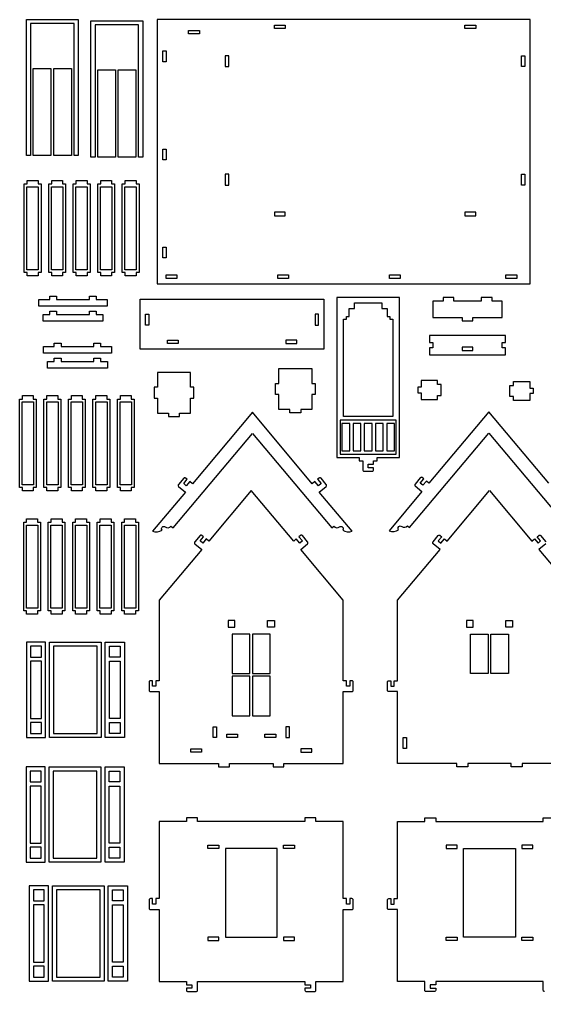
# Model space of a CAD drawing. Extents: x 2649.3 to 2742.3, y 2281.8 to 2353.6.
# Drawn here: x 2649.3 to 2687.9, y 2281.8 to 2353.2 of the extents above; entities that cross this region are included whole.
import ezdxf

# ---------------------------------------------------------------- set-up
doc = ezdxf.new("R2010")
doc.units = 0
doc.header["$MEASUREMENT"] = 0
doc.layers.add('LAYER1', color=18, linetype='CONTINUOUS')

msp = doc.modelspace()

# ---------------------------------------------------------------- linework, layer by layer
at = {"layer": 'LAYER1'}
for points in [[(2653.353, 2343.151), (2653.353, 2352.851), (2650.153, 2352.851), (2650.153, 2343.151), (2649.853, 2343.151), (2649.853, 2353.151), (2653.653, 2353.151), (2653.653, 2343.151)], [(2658.089, 2343.046), (2658.089, 2352.746), (2654.889, 2352.746), (2654.889, 2343.046), (2654.589, 2343.046), (2654.589, 2353.046), (2658.389, 2353.046), (2658.389, 2343.046)], [(2686.859, 2353.137), (2659.459, 2353.137), (2659.459, 2333.737), (2686.859, 2333.737)], [(2662.559, 2352.337), (2662.559, 2352.087), (2661.759, 2352.087), (2661.759, 2352.337)], [(2668.859, 2352.737), (2668.859, 2352.487), (2668.059, 2352.487), (2668.059, 2352.737)], [(2682.859, 2352.737), (2682.859, 2352.487), (2682.059, 2352.487), (2682.059, 2352.737)], [(2659.859, 2350.037), (2659.859, 2350.837), (2660.109, 2350.837), (2660.109, 2350.037)], [(2664.459, 2349.687), (2664.709, 2349.687), (2664.709, 2350.487), (2664.459, 2350.487)], [(2686.459, 2349.687), (2686.209, 2349.687), (2686.209, 2350.487), (2686.459, 2350.487)], [(2651.653, 2349.551), (2651.653, 2343.151), (2650.353, 2343.151), (2650.353, 2349.551)], [(2653.153, 2349.551), (2653.153, 2343.151), (2651.853, 2343.151), (2651.853, 2349.551)], [(2656.389, 2349.446), (2656.389, 2343.046), (2655.089, 2343.046), (2655.089, 2349.446)], [(2657.889, 2349.446), (2657.889, 2343.046), (2656.589, 2343.046), (2656.589, 2349.446)], [(2659.859, 2342.837), (2659.859, 2343.637), (2660.109, 2343.637), (2660.109, 2342.837)], [(2664.459, 2340.987), (2664.709, 2340.987), (2664.709, 2341.787), (2664.459, 2341.787)], [(2686.459, 2340.987), (2686.209, 2340.987), (2686.209, 2341.787), (2686.459, 2341.787)], [(2649.905, 2341.068), (2649.905, 2341.318), (2650.705, 2341.318), (2650.705, 2341.068), (2650.922, 2341.068), (2650.922, 2334.568), (2650.705, 2334.568), (2650.705, 2334.318), (2649.905, 2334.318), (2649.905, 2334.568), (2649.688, 2334.568), (2649.688, 2341.068)], [(2650.722, 2334.768), (2649.888, 2334.768), (2649.888, 2340.868), (2650.722, 2340.868)], [(2651.705, 2341.068), (2651.705, 2341.318), (2652.505, 2341.318), (2652.505, 2341.068), (2652.722, 2341.068), (2652.722, 2334.568), (2652.505, 2334.568), (2652.505, 2334.318), (2651.705, 2334.318), (2651.705, 2334.568), (2651.488, 2334.568), (2651.488, 2341.068)], [(2652.522, 2334.768), (2651.688, 2334.768), (2651.688, 2340.868), (2652.522, 2340.868)], [(2653.505, 2341.068), (2653.505, 2341.318), (2654.305, 2341.318), (2654.305, 2341.068), (2654.522, 2341.068), (2654.522, 2334.568), (2654.305, 2334.568), (2654.305, 2334.318), (2653.505, 2334.318), (2653.505, 2334.568), (2653.288, 2334.568), (2653.288, 2341.068)], [(2654.322, 2334.768), (2653.488, 2334.768), (2653.488, 2340.868), (2654.322, 2340.868)], [(2655.305, 2341.068), (2655.305, 2341.318), (2656.105, 2341.318), (2656.105, 2341.068), (2656.322, 2341.068), (2656.322, 2334.568), (2656.105, 2334.568), (2656.105, 2334.318), (2655.305, 2334.318), (2655.305, 2334.568), (2655.088, 2334.568), (2655.088, 2341.068)], [(2656.122, 2334.768), (2655.288, 2334.768), (2655.288, 2340.868), (2656.122, 2340.868)], [(2657.105, 2341.068), (2657.105, 2341.318), (2657.905, 2341.318), (2657.905, 2341.068), (2658.122, 2341.068), (2658.122, 2334.568), (2657.905, 2334.568), (2657.905, 2334.318), (2657.105, 2334.318), (2657.105, 2334.568), (2656.888, 2334.568), (2656.888, 2341.068)], [(2657.922, 2334.768), (2657.088, 2334.768), (2657.088, 2340.868), (2657.922, 2340.868)], [(2668.859, 2338.737), (2668.859, 2338.987), (2668.059, 2338.987), (2668.059, 2338.737)], [(2682.859, 2338.737), (2682.859, 2338.987), (2682.059, 2338.987), (2682.059, 2338.737)], [(2659.859, 2335.637), (2659.859, 2336.437), (2660.109, 2336.437), (2660.109, 2335.637)], [(2660.109, 2334.387), (2660.909, 2334.387), (2660.909, 2334.137), (2660.109, 2334.137)], [(2668.309, 2334.387), (2669.109, 2334.387), (2669.109, 2334.137), (2668.309, 2334.137)], [(2676.509, 2334.387), (2677.309, 2334.387), (2677.309, 2334.137), (2676.509, 2334.137)], [(2685.059, 2334.387), (2685.859, 2334.387), (2685.859, 2334.137), (2685.059, 2334.137)], [(2654.471, 2332.586), (2654.471, 2332.836), (2654.971, 2332.836), (2654.971, 2332.586), (2655.771, 2332.586), (2655.771, 2332.086), (2650.771, 2332.086), (2650.771, 2332.586), (2651.571, 2332.586), (2651.571, 2332.836), (2652.071, 2332.836), (2652.071, 2332.586)], [(2671.702, 2328.95), (2658.202, 2328.95), (2658.202, 2332.6), (2671.702, 2332.6)], [(2673.151, 2323.982), (2673.151, 2331.132), (2673.351, 2331.132), (2673.351, 2331.332), (2673.551, 2331.332), (2673.551, 2331.932), (2673.951, 2331.932), (2673.951, 2332.332), (2675.951, 2332.332), (2675.951, 2331.932), (2676.351, 2331.932), (2676.351, 2331.332), (2676.551, 2331.332), (2676.551, 2331.132), (2676.751, 2331.132), (2676.751, 2323.982)], [(2681.249, 2332.475), (2681.249, 2332.725), (2680.449, 2332.725), (2680.449, 2332.475), (2679.699, 2332.475), (2679.699, 2331.275), (2681.849, 2331.275), (2681.849, 2331.025), (2682.649, 2331.025), (2682.649, 2331.275), (2684.799, 2331.275), (2684.799, 2332.475), (2684.049, 2332.475), (2684.049, 2332.725), (2683.249, 2332.725), (2683.249, 2332.475)], [(2654.471, 2331.486), (2654.471, 2331.736), (2654.971, 2331.736), (2654.971, 2331.486), (2655.471, 2331.486), (2655.471, 2330.986), (2651.071, 2330.986), (2651.071, 2331.486), (2651.571, 2331.486), (2651.571, 2331.736), (2652.071, 2331.736), (2652.071, 2331.486)], [(2658.852, 2331.5), (2658.852, 2330.7), (2658.602, 2330.7), (2658.602, 2331.5)], [(2671.052, 2331.5), (2671.052, 2330.7), (2671.302, 2330.7), (2671.302, 2331.5)], [(2654.793, 2329.138), (2654.793, 2329.388), (2655.293, 2329.388), (2655.293, 2329.138), (2656.093, 2329.138), (2656.093, 2328.638), (2651.093, 2328.638), (2651.093, 2329.138), (2651.893, 2329.138), (2651.893, 2329.388), (2652.393, 2329.388), (2652.393, 2329.138)], [(2661.002, 2329.35), (2660.202, 2329.35), (2660.202, 2329.6), (2661.002, 2329.6)], [(2668.902, 2329.35), (2669.702, 2329.35), (2669.702, 2329.6), (2668.902, 2329.6)], [(2679.449, 2329.432), (2679.699, 2329.432), (2679.699, 2329.032), (2679.449, 2329.032), (2679.449, 2328.532), (2685.049, 2328.532), (2685.049, 2329.032), (2684.799, 2329.032), (2684.799, 2329.432), (2685.049, 2329.432), (2685.049, 2329.932), (2679.449, 2329.932)], [(2681.849, 2328.832), (2682.649, 2328.832), (2682.649, 2329.082), (2681.849, 2329.082)], [(2654.793, 2328.038), (2654.793, 2328.288), (2655.293, 2328.288), (2655.293, 2328.038), (2655.793, 2328.038), (2655.793, 2327.538), (2651.393, 2327.538), (2651.393, 2328.038), (2651.893, 2328.038), (2651.893, 2328.288), (2652.393, 2328.288), (2652.393, 2328.038)], [(2660.289, 2324.236), (2660.289, 2323.986), (2661.089, 2323.986), (2661.089, 2324.236), (2661.889, 2324.236), (2661.889, 2325.336), (2662.139, 2325.336), (2662.139, 2326.136), (2661.889, 2326.136), (2661.889, 2327.236), (2659.489, 2327.236), (2659.489, 2326.136), (2659.239, 2326.136), (2659.239, 2325.336), (2659.489, 2325.336), (2659.489, 2324.236)], [(2670.001, 2324.511), (2670.001, 2324.261), (2669.201, 2324.261), (2669.201, 2324.511), (2668.401, 2324.511), (2668.401, 2325.611), (2668.151, 2325.611), (2668.151, 2326.411), (2668.401, 2326.411), (2668.401, 2327.511), (2670.801, 2327.511), (2670.801, 2326.411), (2671.051, 2326.411), (2671.051, 2325.611), (2670.801, 2325.611), (2670.801, 2324.511)], [(2678.854, 2326.142), (2678.604, 2326.142), (2678.604, 2325.742), (2678.854, 2325.742), (2678.854, 2325.242), (2680.054, 2325.242), (2680.054, 2325.542), (2680.304, 2325.542), (2680.304, 2326.342), (2680.054, 2326.342), (2680.054, 2326.642), (2678.854, 2326.642)], [(2686.816, 2326.074), (2687.066, 2326.074), (2687.066, 2325.674), (2686.816, 2325.674), (2686.816, 2325.174), (2685.616, 2325.174), (2685.616, 2325.474), (2685.366, 2325.474), (2685.366, 2326.274), (2685.616, 2326.274), (2685.616, 2326.574), (2686.816, 2326.574)], [(2649.554, 2325.275), (2649.554, 2325.525), (2650.354, 2325.525), (2650.354, 2325.275), (2650.571, 2325.275), (2650.571, 2318.775), (2650.354, 2318.775), (2650.354, 2318.525), (2649.554, 2318.525), (2649.554, 2318.775), (2649.337, 2318.775), (2649.337, 2325.275)], [(2650.371, 2318.975), (2649.537, 2318.975), (2649.537, 2325.075), (2650.371, 2325.075)], [(2651.354, 2325.275), (2651.354, 2325.525), (2652.154, 2325.525), (2652.154, 2325.275), (2652.371, 2325.275), (2652.371, 2318.775), (2652.154, 2318.775), (2652.154, 2318.525), (2651.354, 2318.525), (2651.354, 2318.775), (2651.137, 2318.775), (2651.137, 2325.275)], [(2652.171, 2318.975), (2651.337, 2318.975), (2651.337, 2325.075), (2652.171, 2325.075)], [(2653.154, 2325.275), (2653.154, 2325.525), (2653.954, 2325.525), (2653.954, 2325.275), (2654.171, 2325.275), (2654.171, 2318.775), (2653.954, 2318.775), (2653.954, 2318.525), (2653.154, 2318.525), (2653.154, 2318.775), (2652.937, 2318.775), (2652.937, 2325.275)], [(2653.971, 2318.975), (2653.137, 2318.975), (2653.137, 2325.075), (2653.971, 2325.075)], [(2654.954, 2325.275), (2654.954, 2325.525), (2655.754, 2325.525), (2655.754, 2325.275), (2655.971, 2325.275), (2655.971, 2318.775), (2655.754, 2318.775), (2655.754, 2318.525), (2654.954, 2318.525), (2654.954, 2318.775), (2654.737, 2318.775), (2654.737, 2325.275)], [(2655.771, 2318.975), (2654.937, 2318.975), (2654.937, 2325.075), (2655.771, 2325.075)], [(2656.754, 2325.275), (2656.754, 2325.525), (2657.554, 2325.525), (2657.554, 2325.275), (2657.771, 2325.275), (2657.771, 2318.775), (2657.554, 2318.775), (2657.554, 2318.525), (2656.754, 2318.525), (2656.754, 2318.775), (2656.537, 2318.775), (2656.537, 2325.275)], [(2657.571, 2318.975), (2656.737, 2318.975), (2656.737, 2325.075), (2657.571, 2325.075)], [(2677.001, 2323.732), (2672.901, 2323.732), (2672.901, 2321.232), (2677.001, 2321.232)], [(2673.592, 2323.482), (2673.02, 2323.482), (2673.02, 2321.482), (2673.592, 2321.482)], [(2673.842, 2323.482), (2673.842, 2321.482), (2674.415, 2321.482), (2674.415, 2323.482)], [(2675.237, 2321.482), (2675.237, 2323.482), (2674.665, 2323.482), (2674.665, 2321.482)], [(2675.487, 2323.482), (2675.487, 2321.482), (2676.06, 2321.482), (2676.06, 2323.482)], [(2676.31, 2323.482), (2676.31, 2321.482), (2676.882, 2321.482), (2676.882, 2323.482)], [(2649.865, 2316.223), (2649.865, 2316.473), (2650.665, 2316.473), (2650.665, 2316.223), (2650.882, 2316.223), (2650.882, 2309.723), (2650.665, 2309.723), (2650.665, 2309.473), (2649.865, 2309.473), (2649.865, 2309.723), (2649.648, 2309.723), (2649.648, 2316.223)], [(2650.682, 2309.923), (2649.848, 2309.923), (2649.848, 2316.023), (2650.682, 2316.023)], [(2651.665, 2316.223), (2651.665, 2316.473), (2652.465, 2316.473), (2652.465, 2316.223), (2652.682, 2316.223), (2652.682, 2309.723), (2652.465, 2309.723), (2652.465, 2309.473), (2651.665, 2309.473), (2651.665, 2309.723), (2651.448, 2309.723), (2651.448, 2316.223)], [(2652.482, 2309.923), (2651.648, 2309.923), (2651.648, 2316.023), (2652.482, 2316.023)], [(2653.465, 2316.223), (2653.465, 2316.473), (2654.265, 2316.473), (2654.265, 2316.223), (2654.482, 2316.223), (2654.482, 2309.723), (2654.265, 2309.723), (2654.265, 2309.473), (2653.465, 2309.473), (2653.465, 2309.723), (2653.248, 2309.723), (2653.248, 2316.223)], [(2654.282, 2309.923), (2653.448, 2309.923), (2653.448, 2316.023), (2654.282, 2316.023)], [(2655.265, 2316.223), (2655.265, 2316.473), (2656.065, 2316.473), (2656.065, 2316.223), (2656.282, 2316.223), (2656.282, 2309.723), (2656.065, 2309.723), (2656.065, 2309.473), (2655.265, 2309.473), (2655.265, 2309.723), (2655.048, 2309.723), (2655.048, 2316.223)], [(2656.082, 2309.923), (2655.248, 2309.923), (2655.248, 2316.023), (2656.082, 2316.023)], [(2657.065, 2316.223), (2657.065, 2316.473), (2657.865, 2316.473), (2657.865, 2316.223), (2658.082, 2316.223), (2658.082, 2309.723), (2657.865, 2309.723), (2657.865, 2309.473), (2657.065, 2309.473), (2657.065, 2309.723), (2656.848, 2309.723), (2656.848, 2316.223)], [(2657.882, 2309.923), (2657.048, 2309.923), (2657.048, 2316.023), (2657.882, 2316.023)], [(2664.661, 2308.514), (2665.161, 2308.514), (2665.161, 2309.014), (2664.661, 2309.014)], [(2668.061, 2308.514), (2667.561, 2308.514), (2667.561, 2309.014), (2668.061, 2309.014)], [(2682.161, 2308.514), (2682.661, 2308.514), (2682.661, 2309.014), (2682.161, 2309.014)], [(2685.561, 2308.514), (2685.061, 2308.514), (2685.061, 2309.014), (2685.561, 2309.014)], [(2666.261, 2305.114), (2666.261, 2308.014), (2664.961, 2308.014), (2664.961, 2305.114)], [(2667.761, 2305.114), (2667.761, 2308.014), (2666.461, 2308.014), (2666.461, 2305.114)], [(2682.461, 2305.114), (2682.461, 2308.014), (2683.761, 2308.014), (2683.761, 2305.114)], [(2683.961, 2305.114), (2683.961, 2308.014), (2685.261, 2308.014), (2685.261, 2305.114)], [(2651.245, 2307.424), (2649.845, 2307.424), (2649.845, 2300.424), (2651.245, 2300.424)], [(2655.345, 2300.424), (2651.545, 2300.424), (2651.545, 2307.424), (2655.345, 2307.424)], [(2655.645, 2307.424), (2657.045, 2307.424), (2657.045, 2300.424), (2655.645, 2300.424)], [(2650.945, 2306.324), (2650.945, 2307.124), (2650.145, 2307.124), (2650.145, 2306.324)], [(2655.045, 2307.124), (2651.845, 2307.124), (2651.845, 2300.724), (2655.045, 2300.724)], [(2655.945, 2306.324), (2655.945, 2307.124), (2656.745, 2307.124), (2656.745, 2306.324)], [(2650.145, 2301.824), (2650.945, 2301.824), (2650.945, 2306.024), (2650.145, 2306.024)], [(2656.745, 2301.824), (2655.945, 2301.824), (2655.945, 2306.024), (2656.745, 2306.024)], [(2664.961, 2304.914), (2664.961, 2302.014), (2666.261, 2302.014), (2666.261, 2304.914)], [(2666.461, 2304.914), (2666.461, 2302.014), (2667.761, 2302.014), (2667.761, 2304.914)], [(2650.145, 2301.524), (2650.145, 2300.724), (2650.945, 2300.724), (2650.945, 2301.524)], [(2656.745, 2301.524), (2656.745, 2300.724), (2655.945, 2300.724), (2655.945, 2301.524)], [(2663.811, 2301.214), (2663.811, 2300.414), (2663.561, 2300.414), (2663.561, 2301.214)], [(2668.911, 2301.214), (2668.911, 2300.414), (2669.161, 2300.414), (2669.161, 2301.214)], [(2665.361, 2300.414), (2664.561, 2300.414), (2664.561, 2300.664), (2665.361, 2300.664)], [(2667.361, 2300.664), (2668.161, 2300.664), (2668.161, 2300.414), (2667.361, 2300.414)], [(2677.761, 2300.414), (2677.761, 2299.614), (2677.511, 2299.614), (2677.511, 2300.414)], [(2662.718, 2299.344), (2661.918, 2299.344), (2661.918, 2299.594), (2662.718, 2299.594)], [(2670.004, 2299.344), (2670.804, 2299.344), (2670.804, 2299.594), (2670.004, 2299.594)], [(2651.222, 2298.259), (2649.822, 2298.259), (2649.822, 2291.259), (2651.222, 2291.259)], [(2650.922, 2297.159), (2650.922, 2297.959), (2650.122, 2297.959), (2650.122, 2297.159)], [(2655.322, 2291.259), (2651.522, 2291.259), (2651.522, 2298.259), (2655.322, 2298.259)], [(2655.022, 2297.959), (2651.822, 2297.959), (2651.822, 2291.559), (2655.022, 2291.559)], [(2655.622, 2298.259), (2657.022, 2298.259), (2657.022, 2291.259), (2655.622, 2291.259)], [(2655.922, 2297.159), (2655.922, 2297.959), (2656.722, 2297.959), (2656.722, 2297.159)], [(2650.122, 2292.659), (2650.922, 2292.659), (2650.922, 2296.859), (2650.122, 2296.859)], [(2656.722, 2292.659), (2655.922, 2292.659), (2655.922, 2296.859), (2656.722, 2296.859)], [(2650.122, 2292.359), (2650.122, 2291.559), (2650.922, 2291.559), (2650.922, 2292.359)], [(2656.722, 2292.359), (2656.722, 2291.559), (2655.922, 2291.559), (2655.922, 2292.359)], [(2663.98, 2292.264), (2663.18, 2292.264), (2663.18, 2292.514), (2663.98, 2292.514)], [(2668.261, 2292.264), (2664.461, 2292.264), (2664.461, 2285.764), (2668.261, 2285.764)], [(2669.543, 2292.264), (2668.743, 2292.264), (2668.743, 2292.514), (2669.543, 2292.514)], [(2680.68, 2292.264), (2681.48, 2292.264), (2681.48, 2292.514), (2680.68, 2292.514)], [(2681.961, 2292.264), (2685.761, 2292.264), (2685.761, 2285.764), (2681.961, 2285.764)], [(2686.243, 2292.264), (2687.043, 2292.264), (2687.043, 2292.514), (2686.243, 2292.514)], [(2651.463, 2289.526), (2650.063, 2289.526), (2650.063, 2282.526), (2651.463, 2282.526)], [(2655.563, 2282.526), (2651.763, 2282.526), (2651.763, 2289.526), (2655.563, 2289.526)], [(2655.863, 2289.526), (2657.263, 2289.526), (2657.263, 2282.526), (2655.863, 2282.526)], [(2651.163, 2288.426), (2651.163, 2289.226), (2650.363, 2289.226), (2650.363, 2288.426)], [(2655.263, 2289.226), (2652.063, 2289.226), (2652.063, 2282.826), (2655.263, 2282.826)], [(2656.163, 2288.426), (2656.163, 2289.226), (2656.963, 2289.226), (2656.963, 2288.426)], [(2650.363, 2283.926), (2651.163, 2283.926), (2651.163, 2288.126), (2650.363, 2288.126)], [(2656.963, 2283.926), (2656.163, 2283.926), (2656.163, 2288.126), (2656.963, 2288.126)], [(2663.98, 2285.764), (2663.18, 2285.764), (2663.18, 2285.514), (2663.98, 2285.514)], [(2669.543, 2285.764), (2668.743, 2285.764), (2668.743, 2285.514), (2669.543, 2285.514)], [(2680.68, 2285.764), (2681.48, 2285.764), (2681.48, 2285.514), (2680.68, 2285.514)], [(2686.243, 2285.764), (2687.043, 2285.764), (2687.043, 2285.514), (2686.243, 2285.514)], [(2650.363, 2283.626), (2650.363, 2282.826), (2651.163, 2282.826), (2651.163, 2283.626)], [(2656.963, 2283.626), (2656.963, 2282.826), (2656.163, 2282.826), (2656.163, 2283.626)]]:
    msp.add_lwpolyline(points, close=True, dxfattribs=at)
for points in [[(2675.601, 2320.732), (2675.601, 2320.982), (2677.251, 2320.982), (2677.251, 2332.732), (2672.651, 2332.732), (2672.651, 2320.982), (2674.301, 2320.982), (2674.301, 2320.732), (2674.551, 2320.732), (2674.551, 2320.082, 0.414214), (2674.651, 2319.982), (2675.251, 2319.982, 0.414214), (2675.351, 2320.082), (2675.351, 2320.232), (2674.951, 2320.232), (2674.951, 2320.482), (2675.351, 2320.482), (2675.351, 2320.732)], [(2666.445, 2322.752), (2672.27, 2315.809), (2672.424, 2315.938, 0.40836), (2672.85, 2315.891, -0.891219), (2673.082, 2315.655, 0.261881), (2673.773, 2315.575), (2671.363, 2318.447), (2671.86, 2318.865, 0.414214), (2671.873, 2319.005), (2671.487, 2319.465, 0.414214), (2671.346, 2319.477), (2671.231, 2319.381), (2671.488, 2319.075), (2671.297, 2318.914), (2671.04, 2319.22), (2670.848, 2319.06), (2666.445, 2324.307), (2662.041, 2319.06), (2661.85, 2319.22), (2661.593, 2318.914), (2661.401, 2319.075), (2661.658, 2319.381), (2661.543, 2319.477, 0.414214), (2661.403, 2319.465), (2661.017, 2319.005, 0.414214), (2661.029, 2318.865), (2661.527, 2318.447), (2659.117, 2315.575, 0.261881), (2659.808, 2315.655, -0.891219), (2660.04, 2315.891, 0.40836), (2660.466, 2315.938), (2660.619, 2315.809)], [(2663.243, 2314.843), (2663.052, 2315.004), (2662.795, 2314.697), (2662.603, 2314.858), (2662.86, 2315.164), (2662.745, 2315.261, 0.414214), (2662.604, 2315.248), (2662.219, 2314.789, 0.414214), (2662.231, 2314.648), (2662.729, 2314.23), (2659.611, 2310.514), (2659.611, 2304.589), (2659.361, 2304.589), (2659.361, 2304.189), (2659.111, 2304.189), (2659.111, 2304.589), (2658.961, 2304.589, 0.414214), (2658.861, 2304.489), (2658.861, 2303.889, 0.414214), (2658.961, 2303.789), (2659.611, 2303.789), (2659.611, 2298.514), (2663.961, 2298.514), (2663.961, 2298.264), (2664.761, 2298.264), (2664.761, 2298.514), (2667.961, 2298.514), (2667.961, 2298.264), (2668.761, 2298.264), (2668.761, 2298.514), (2673.111, 2298.514), (2673.111, 2303.789), (2673.761, 2303.789, 0.414214), (2673.861, 2303.889), (2673.861, 2304.489, 0.414214), (2673.761, 2304.589), (2673.611, 2304.589), (2673.611, 2304.189), (2673.361, 2304.189), (2673.361, 2304.589), (2673.111, 2304.589), (2673.111, 2310.514), (2669.993, 2314.23), (2670.491, 2314.648, 0.414214), (2670.503, 2314.789), (2670.118, 2315.248, 0.414214), (2669.977, 2315.261), (2669.862, 2315.164), (2670.119, 2314.858), (2669.928, 2314.697), (2669.67, 2315.004), (2669.479, 2314.843), (2666.361, 2318.559)], [(2662.411, 2294.264), (2662.411, 2294.514), (2661.611, 2294.514), (2661.611, 2294.264), (2659.611, 2294.264), (2659.611, 2288.589), (2659.361, 2288.589), (2659.361, 2288.189), (2659.111, 2288.189), (2659.111, 2288.589), (2658.961, 2288.589, 0.414214), (2658.861, 2288.489), (2658.861, 2287.889, 0.414214), (2658.961, 2287.789), (2659.611, 2287.789), (2659.611, 2282.514), (2661.611, 2282.514), (2661.611, 2282.264), (2662.011, 2282.264), (2662.011, 2282.014), (2661.611, 2282.014), (2661.611, 2281.864, 0.414214), (2661.711, 2281.764), (2662.311, 2281.764, 0.414214), (2662.411, 2281.864), (2662.411, 2282.514), (2670.311, 2282.514), (2670.311, 2282.264), (2670.711, 2282.264), (2670.711, 2282.014), (2670.311, 2282.014), (2670.311, 2281.864, 0.414214), (2670.411, 2281.764), (2671.011, 2281.764, 0.414214), (2671.111, 2281.864), (2671.111, 2282.514), (2673.111, 2282.514), (2673.111, 2287.789), (2673.761, 2287.789, 0.414214), (2673.861, 2287.889), (2673.861, 2288.489, 0.414214), (2673.761, 2288.589), (2673.611, 2288.589), (2673.611, 2288.189), (2673.361, 2288.189), (2673.361, 2288.589), (2673.111, 2288.589), (2673.111, 2294.264), (2671.111, 2294.264), (2671.111, 2294.514), (2670.311, 2294.514), (2670.311, 2294.264)]]:
    msp.add_lwpolyline(points, format="xyb", close=True, dxfattribs=at)
for points in [[(2688.225, 2319.087), (2683.821, 2324.335), (2679.418, 2319.087), (2679.226, 2319.248), (2678.969, 2318.942), (2678.778, 2319.102), (2679.035, 2319.409), (2678.92, 2319.505, 0.414214), (2678.779, 2319.493), (2678.393, 2319.033, 0.414214), (2678.406, 2318.892), (2678.903, 2318.475), (2676.493, 2315.602, 0.261881), (2677.184, 2315.683, -0.891219), (2677.416, 2315.918, 0.40836), (2677.842, 2315.966), (2677.996, 2315.837), (2683.821, 2322.78), (2689.647, 2315.837)], [(2690.611, 2298.514), (2686.261, 2298.514), (2686.261, 2298.264), (2685.461, 2298.264), (2685.461, 2298.514), (2682.261, 2298.514), (2682.261, 2298.264), (2681.461, 2298.264), (2681.461, 2298.514), (2677.111, 2298.514), (2677.111, 2303.789), (2676.461, 2303.789, -0.414214), (2676.361, 2303.889), (2676.361, 2304.489, -0.414214), (2676.461, 2304.589), (2676.611, 2304.589), (2676.611, 2304.189), (2676.861, 2304.189), (2676.861, 2304.589), (2677.111, 2304.589), (2677.111, 2310.514), (2680.229, 2314.23), (2679.731, 2314.648, -0.414214), (2679.719, 2314.789), (2680.104, 2315.248, -0.414214), (2680.245, 2315.261), (2680.36, 2315.164), (2680.103, 2314.858), (2680.295, 2314.697), (2680.552, 2315.004), (2680.743, 2314.843), (2683.861, 2318.559), (2686.979, 2314.843), (2687.17, 2315.004), (2687.428, 2314.697), (2687.619, 2314.858), (2687.362, 2315.164), (2687.477, 2315.261, -0.414214), (2687.618, 2315.248), (2688.003, 2314.789, -0.414214)], [(2687.911, 2281.764, -0.414214), (2687.811, 2281.864), (2687.811, 2282.514), (2679.911, 2282.514), (2679.911, 2282.264), (2679.511, 2282.264), (2679.511, 2282.014), (2679.911, 2282.014), (2679.911, 2281.864, -0.414214), (2679.811, 2281.764), (2679.211, 2281.764, -0.414214), (2679.111, 2281.864), (2679.111, 2282.514), (2677.111, 2282.514), (2677.111, 2287.789), (2676.461, 2287.789, -0.414214), (2676.361, 2287.889), (2676.361, 2288.489, -0.414214), (2676.461, 2288.589), (2676.611, 2288.589), (2676.611, 2288.189), (2676.861, 2288.189), (2676.861, 2288.589), (2677.111, 2288.589), (2677.111, 2294.264), (2679.111, 2294.264), (2679.111, 2294.514), (2679.911, 2294.514), (2679.911, 2294.264), (2687.811, 2294.264), (2687.811, 2294.514), (2688.611, 2294.514)]]:
    msp.add_lwpolyline(points, format="xyb", dxfattribs=at)
msp.add_lwpolyline([(2687.991, 2314.648), (2687.493, 2314.23), (2690.611, 2310.514)], dxfattribs=at)

doc.saveas('drawing.dxf')
